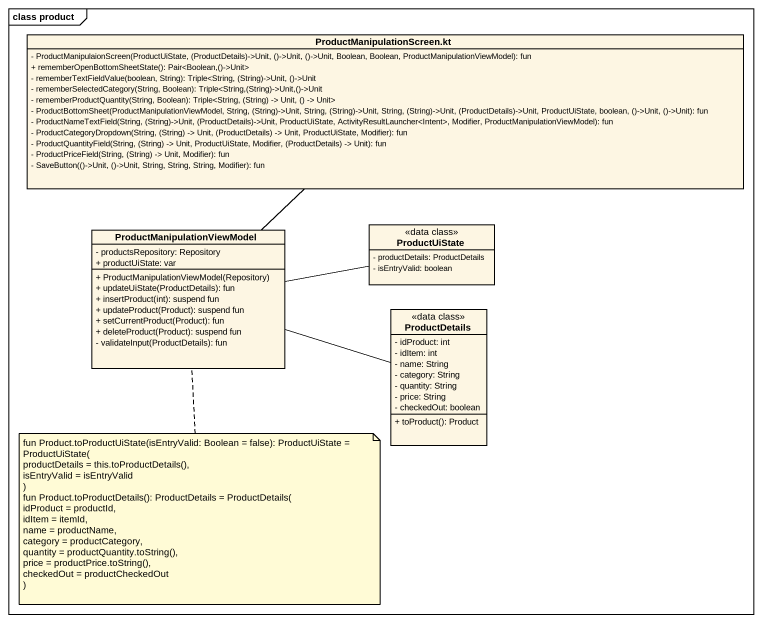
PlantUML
@startuml
mainframe class product
hide circle
hide empty members
skinparam classAttributeIconSize 0
class "ProductManipulationScreen.kt" as ProductManipulationScreen_kt {
  - ProductManipulaionScreen(ProductUiState, (ProductDetails)->Unit, ()->Unit, ()->Unit, Boolean, Boolean, ProductManipulationViewModel): fun
  + rememberOpenBottomSheetState(): Pair<Boolean,()->Unit>
  - rememberTextFieldValue(boolean, String): Triple<String, (String)->Unit, ()->Unit
  - rememberSelectedCategory(String, Boolean): Triple<String,(String)->Unit,()->Unit
  - rememberProductQuantity(String, Boolean): Triple<String, (String) -> Unit, () -> Unit>
  - ProductBottomSheet(ProductManipulationViewModel, String, (String)->Unit, String, (String)->Unit, String, (String)->Unit, (ProductDetails)->Unit, ProductUiState, boolean, ()->Unit, ()->Unit): fun
  - ProductNameTextField(String, (String)->Unit, (ProductDetails)->Unit, ProductUiState, ActivityResultLauncher<Intent>, Modifier, ProductManipulationViewModel): fun
  - ProductCategoryDropdown(String, (String) -> Unit, (ProductDetails) -> Unit, ProductUiState, Modifier): fun
  - ProductQuantityField(String, (String) -> Unit, ProductUiState, Modifier, (ProductDetails) -> Unit): fun
  - ProductPriceField(String, (String) -> Unit, Modifier): fun
  - SaveButton(()->Unit, ()->Unit, String, String, String, Modifier): fun
}
class ProductManipulationViewModel {
  - productsRepository: Repository
  + productUiState: var
  + ProductManipulationViewModel(Repository)
  + updateUiState(ProductDetails): fun
  + insertProduct(int): suspend fun
  + updateProduct(Product): suspend fun
  + setCurrentProduct(Product): fun
  + deleteProduct(Product): suspend fun
  - validateInput(ProductDetails): fun
}
class ProductUiState <<data class>> {
  - productDetails: ProductDetails
  - isEntryValid: boolean
}
class ProductDetails <<data class>> {
  - idProduct: int
  - idItem: int
  - name: String
  - category: String
  - quantity: String
  - price: String
  - checkedOut: boolean
  + toProduct(): Product
}
ProductManipulationViewModel -up- ProductManipulationScreen_kt
ProductUiState -left- ProductManipulationViewModel
ProductDetails -left- ProductManipulationViewModel
note bottom of ProductManipulationViewModel
  fun Product.toProductUiState(isEntryValid: Boolean = false): ProductUiState = ProductUiState(
  productDetails = this.toProductDetails(),
  isEntryValid = isEntryValid
  )
  fun Product.toProductDetails(): ProductDetails = ProductDetails(
  idProduct = productId,
  idItem = itemId,
  name = productName,
  category = productCategory,
  quantity = productQuantity.toString(),
  price = productPrice.toString(),
  checkedOut = productCheckedOut
  )
end note
@enduml
